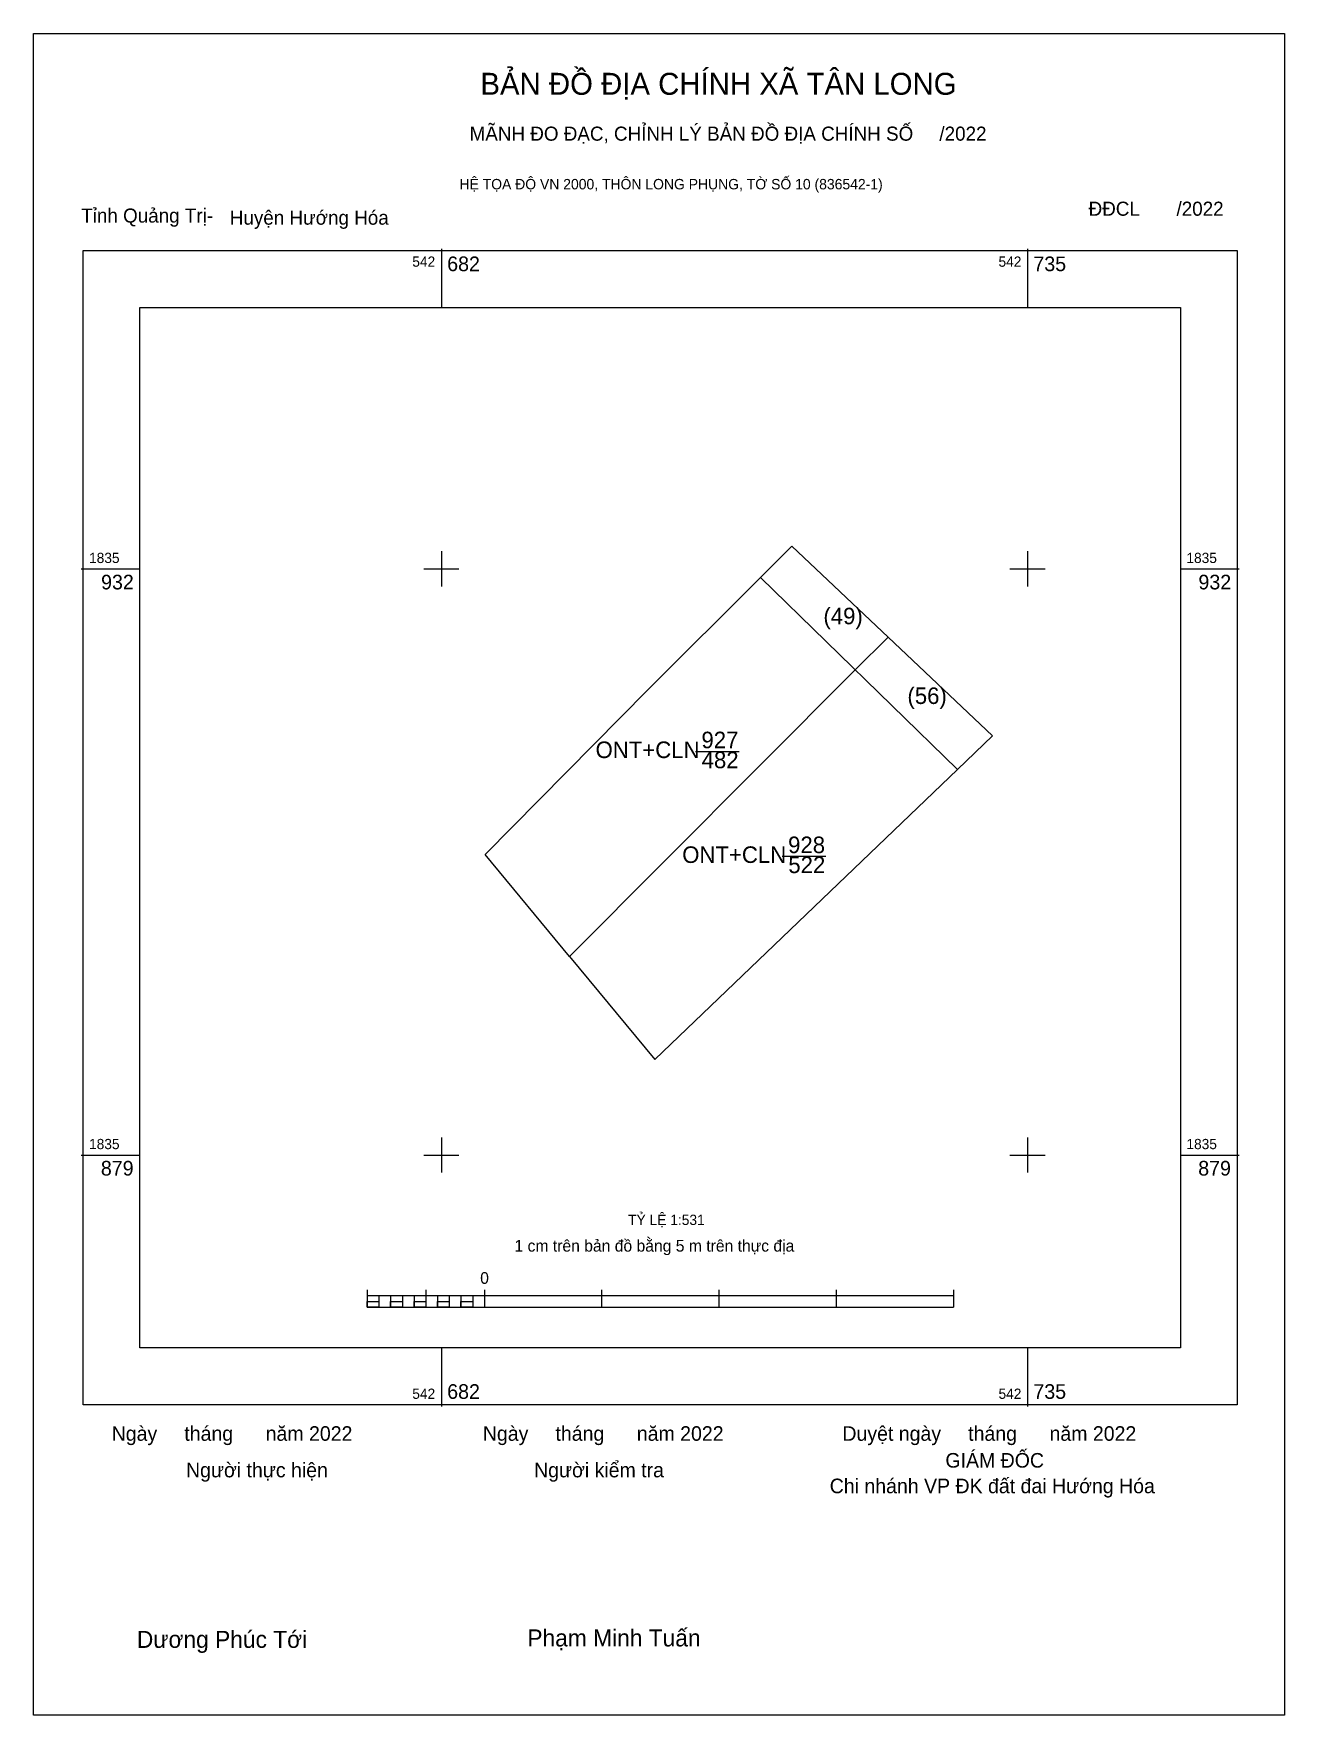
# Model space of a CAD drawing. Extents: x 542645 to 542758, y 1835829 to 1835981.
import ezdxf

# ---------------------------------------------------------------- set-up
doc = ezdxf.new("R2010")
doc.units = 0
for name, color, linetype in [('Level 1', 7, 'Continuous'), ('Level 10', 7, 'Continuous'), ('Level 15', 7, 'Continuous'), ('Level 36', 7, 'Continuous'), ('Level 6', 7, 'Continuous'), ('Level 62', 7, 'Continuous'), ('Level 63', 7, 'Continuous'), ('Level 9', 7, 'Continuous')]:
    doc.layers.add(name, color=color, linetype=linetype)

msp = doc.modelspace()

# ---------------------------------------------------------------- linework, layer by layer
at = {"layer": 'Level 10'}
for p, q in [((542722.47, 1835926.31), (542731.94, 1835917.37)), ((542728.75, 1835914.31), (542731.94, 1835917.37)), ((542701.33, 1835888.06), (542728.75, 1835914.31)), ((542693.62, 1835897.38), (542701.33, 1835888.06))]:
    msp.add_line(p, q, dxfattribs=at)
msp.add_lwpolyline([(542685.97, 1835906.62), (542700.7, 1835921.55), (542710.91, 1835931.73), (542713.74, 1835934.55), (542722.47, 1835926.31), (542719.5, 1835923.34), (542693.62, 1835897.38)], close=True, dxfattribs=at)
msp.add_lwpolyline([(542685.97, 1835906.62), (542700.7, 1835921.55), (542710.91, 1835931.73), (542713.74, 1835934.55), (542722.47, 1835926.31), (542719.5, 1835923.34), (542693.62, 1835897.38)], close=True, dxfattribs=at)
at = {"layer": 'Level 15'}
msp.add_lwpolyline([(542645.07, 1835980.99), (542758.36, 1835980.99), (542758.36, 1835828.64), (542645.07, 1835828.64)], close=True, dxfattribs=at)
at = {"layer": 'Level 36'}
msp.add_line((542710.91, 1835931.73), (542728.75, 1835914.31), dxfattribs=at)
at = {"layer": 'Level 62'}
msp.add_lwpolyline([(542654.7, 1835956.19), (542748.96, 1835956.19), (542748.96, 1835861.93), (542654.7, 1835861.93)], close=True, dxfattribs=at)
at = {"layer": 'Level 63'}
for p, q in [((542682, 1835961.5), (542682, 1835956.19)), ((542735.1, 1835961.5), (542735.1, 1835956.19)), ((542682, 1835934.09), (542682, 1835930.91)), ((542735.1, 1835934.09), (542735.1, 1835930.91)), ((542649.39, 1835932.5), (542654.7, 1835932.5)), ((542680.41, 1835932.5), (542683.59, 1835932.5)), ((542733.51, 1835932.5), (542736.69, 1835932.5)), ((542748.96, 1835932.5), (542754.27, 1835932.5)), ((542705.01, 1835915.96), (542708.97, 1835915.96)), ((542712.86, 1835906.46), (542716.82, 1835906.46)), ((542682, 1835880.99), (542682, 1835877.81)), ((542735.1, 1835880.99), (542735.1, 1835877.81)), ((542649.39, 1835879.4), (542654.7, 1835879.4)), ((542680.41, 1835879.4), (542683.59, 1835879.4)), ((542733.51, 1835879.4), (542736.69, 1835879.4)), ((542748.96, 1835879.4), (542754.27, 1835879.4)), ((542675.28, 1835867.2), (542675.28, 1835865.61)), ((542680.59, 1835867.2), (542680.59, 1835865.61)), ((542685.9, 1835867.2), (542685.9, 1835865.61)), ((542696.52, 1835867.2), (542696.52, 1835865.61)), ((542707.14, 1835867.2), (542707.14, 1835865.61)), ((542717.76, 1835867.2), (542717.76, 1835865.61)), ((542728.38, 1835867.2), (542728.38, 1835865.61)), ((542675.28, 1835866.67), (542728.38, 1835866.67)), ((542675.28, 1835865.61), (542728.38, 1835865.61)), ((542676.34, 1835866.67), (542676.34, 1835865.61)), ((542677.4, 1835866.67), (542677.4, 1835865.61)), ((542678.47, 1835866.67), (542678.47, 1835865.61)), ((542679.53, 1835866.67), (542679.53, 1835865.61)), ((542680.59, 1835866.67), (542680.59, 1835865.61)), ((542681.65, 1835866.67), (542681.65, 1835865.61)), ((542682.71, 1835866.67), (542682.71, 1835865.61)), ((542683.78, 1835866.67), (542683.78, 1835865.61)), ((542684.84, 1835866.67), (542684.84, 1835865.61)), ((542685.9, 1835866.67), (542685.9, 1835865.61)), ((542682, 1835861.93), (542682, 1835856.62)), ((542735.1, 1835861.93), (542735.1, 1835856.62))]:
    msp.add_line(p, q, dxfattribs=at)
for points in [[(542649.56, 1835961.33), (542754.1, 1835961.33), (542754.1, 1835856.78), (542649.56, 1835856.78)], [(542675.28, 1835866.14), (542676.34, 1835866.14), (542676.34, 1835865.61), (542675.28, 1835865.61)], [(542675.28, 1835866.14), (542676.34, 1835866.14), (542676.34, 1835865.61), (542675.28, 1835865.61)], [(542677.4, 1835866.14), (542678.47, 1835866.14), (542678.47, 1835865.61), (542677.4, 1835865.61)], [(542679.53, 1835866.14), (542680.59, 1835866.14), (542680.59, 1835865.61), (542679.53, 1835865.61)], [(542681.65, 1835866.14), (542682.71, 1835866.14), (542682.71, 1835865.61), (542681.65, 1835865.61)], [(542683.78, 1835866.14), (542684.84, 1835866.14), (542684.84, 1835865.61), (542683.78, 1835865.61)]]:
    msp.add_lwpolyline(points, close=True, dxfattribs=at)

# ---------------------------------------------------------------- texts
at = {"layer": 'Level 1'}
for s, p in [('927', (542705.56, 1835916.25)), ('ONT+CLN', (542695.97, 1835915.36)), ('482', (542705.58, 1835914.44)), ('928', (542713.41, 1835906.75)), ('ONT+CLN', (542703.82, 1835905.86)), ('522', (542713.43, 1835904.94))]:
    msp.add_text(s, height=1.5, dxfattribs=at).set_placement(p)
at = {"layer": 'Level 6'}
msp.add_text('TỶ LỆ 1:531', height=0.9335, dxfattribs=at).set_placement((542698.92, 1835873.06))
at = {"layer": 'Level 63'}
for s, height, p in [('BẢN ĐỒ ĐỊA CHÍNH XÃ TÂN LONG', 1.9879, (542685.54, 1835975.45)), ('MÃNH ĐO ĐẠC, CHỈNH LÝ BẢN ĐỒ ĐỊA CHÍNH SỐ     /2022', 1.2756, (542684.56, 1835971.29)), ('HỆ TỌA ĐỘ VN 2000, THÔN LONG PHỤNG, TỜ SỐ 10 (836542-1)', 0.9442, (542683.64, 1835966.88)), ('542', 0.929, (542679.37, 1835959.87)), ('682', 1.328, (542682.53, 1835959.47)), ('542', 0.929, (542732.47, 1835959.87)), ('735', 1.328, (542735.63, 1835959.47)), ('1835', 0.929, (542650.09, 1835933.03)), ('1835', 0.929, (542749.49, 1835933.03)), ('932', 1.328, (542651.18, 1835930.64)), ('932', 1.328, (542750.58, 1835930.64)), ('(49)', 1.5, (542716.61, 1835927.48)), ('(56)', 1.5, (542724.22, 1835920.26)), ('1835', 0.929, (542650.09, 1835879.93)), ('1835', 0.929, (542749.49, 1835879.93)), ('879', 1.328, (542651.16, 1835877.54)), ('879', 1.328, (542750.56, 1835877.54)), ('1 cm trên bản đồ bằng 5 m trên thực địa', 1.062, (542688.63, 1835870.65)), ('0', 1.06, (542685.52, 1835867.73)), ('542', 0.929, (542679.37, 1835857.31)), ('682', 1.328, (542682.53, 1835857.31)), ('542', 0.929, (542732.47, 1835857.31)), ('735', 1.328, (542735.63, 1835857.31)), ('Ngày     tháng      năm 2022', 1.3213, (542652.14, 1835853.51)), ('Ngày     tháng      năm 2022', 1.3213, (542685.76, 1835853.51)), ('Duyệt ngày     tháng      năm 2022', 1.3213, (542718.33, 1835853.51)), ('Người thực hiện', 1.3213, (542658.87, 1835850.2)), ('Người kiểm tra', 1.3213, (542690.4, 1835850.2)), ('GIÁM ĐỐC', 1.321, (542727.66, 1835851.08)), ('Chi nhánh VP ĐK đất đai Hướng Hóa', 1.3213, (542717.18, 1835848.76)), ('Dương Phúc Tới', 1.5412, (542654.42, 1835834.75)), ('Phạm Minh Tuấn', 1.5412, (542689.79, 1835834.88))]:
    msp.add_text(s, height=height, dxfattribs=at).set_placement(p)
at = {"layer": 'Level 9'}
for s, p in [('ĐĐCL       /2022', (542740.63, 1835964.49)), ('Tỉnh Quảng Trị-', (542649.38, 1835963.87)), ('Huyện Hướng Hóa', (542662.84, 1835963.68))]:
    msp.add_text(s, height=1.2756, dxfattribs=at).set_placement(p)

doc.saveas('drawing.dxf')
